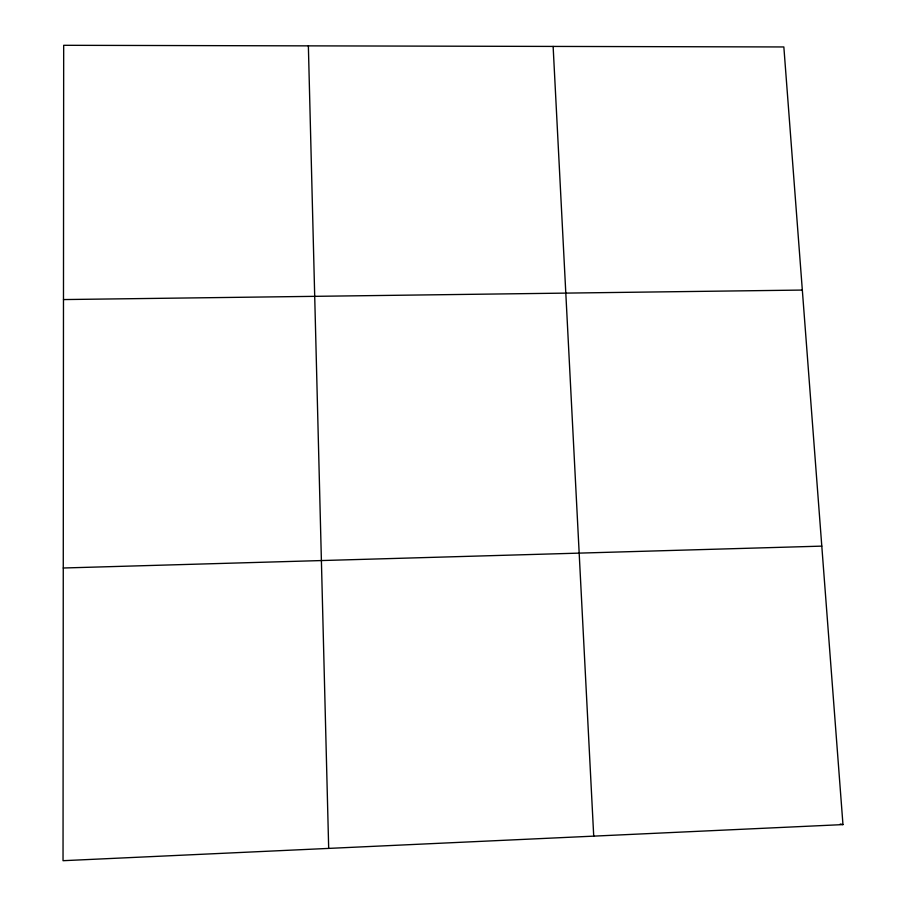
<?xml version="1.0" encoding="UTF-8"?>
<svg xmlns="http://www.w3.org/2000/svg" width="906" height="906" viewBox="0 0 906 906"><rect width="100%" height="100%" fill="white"/><g stroke="black" fill="none" stroke-linecap="round" stroke-linejoin="round"><path stroke-width="1.36" d="M842.965 824.596L63.035 860.7L63.68 45.3L783.849 46.953L842.965 824.596L840.247 824.018M63.261 568.005L821.799 546.125M63.477 299.569L802.331 290.067M553.124 46.421L593.724 836.136M308.368 45.866L328.685 848.401"/></g></svg>
